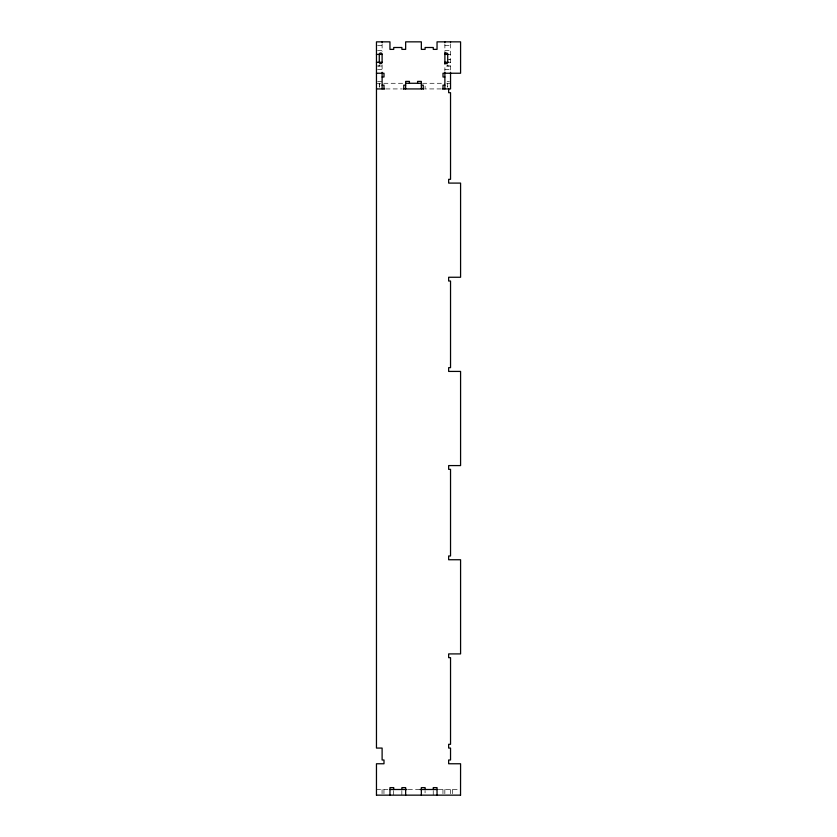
<?xml version="1.0" encoding="UTF-8"?>
<svg xmlns="http://www.w3.org/2000/svg" width="837" height="837" viewBox="0 0 837 837"><rect width="100%" height="100%" fill="white"/><g stroke="black" fill="none" stroke-linecap="round" stroke-linejoin="round"><path stroke-width="0.63" stroke-dasharray="4.18 3.14" d="M379.287 83.281L379.287 87.048L379.287 83.281L379.276 85.165M377.874 66.018L379.287 65.956M449.783 59.427L450.536 59.427L447.711 59.427M377.592 45.616L382.111 45.616M444.886 45.616L450.536 45.616M377.592 50.638L382.111 50.638M444.886 50.638L450.536 50.638M447.711 54.405L450.536 54.405M447.711 62.252L450.536 62.252M377.592 66.018L382.111 66.018M450.536 66.018L444.886 66.018L444.886 71.124M377.592 69.471L382.111 69.471M444.886 69.471L450.536 69.471M377.592 81.398L382.111 81.398M447.146 81.398L449.406 81.398M376.462 83.281L404.397 83.281M422.601 83.281L444.886 83.281M446.686 83.281L450.536 83.281M385.815 88.931L401.886 88.931M441.172 88.931L425.112 88.931L425.112 83.281M376.42 789.5L388.609 789.5M408.226 789.5L419.996 789.5M438.306 789.5L460.538 789.5M447.711 65.956L449.124 66.018M452.378 789.5L452.378 795.15M450.536 43.859L450.536 71.124M450.494 789.5L450.494 795.15M447.711 64.784L447.711 66.018M444.886 43.859L444.886 51.35M444.845 789.5L444.845 795.15M442.961 789.5L442.961 795.15M433.231 790.63L433.231 795.15M425.07 790.63L425.07 792.89M401.844 790.63L401.844 795.15M393.683 790.63L393.683 795.15M383.953 789.5L383.953 795.15M382.111 43.859L382.111 51.35M382.111 64.847L382.111 71.124M382.07 789.5L382.07 795.15M379.287 64.784L379.287 66.018M447.711 83.281L447.711 87.048L447.711 83.281"/><path stroke-width="1.26" d="M376.462 54.405L382.111 54.405M444.886 54.405L448.276 54.405M376.462 62.252L382.111 62.252L382.111 54.175A1.078 1.078 0 0 0 381.787 53.411L381.578 53.244A1.643 1.643 0 0 0 379.935 53.181L379.705 53.327A1.078 1.078 0 0 0 379.276 54.175L379.287 62.252A1.412 1.412 0 0 0 380.699 63.664A1.412 1.412 0 0 0 382.111 62.252M448.276 62.252L444.886 62.252A1.412 1.412 0 0 0 446.299 63.664A1.412 1.412 0 0 0 447.711 62.252L447.711 54.175A1.078 1.078 0 0 0 447.387 53.411L447.178 53.244A1.643 1.643 0 0 0 445.535 53.181L445.211 53.411A1.078 1.078 0 0 0 444.876 54.175M376.462 73.237L383.995 73.237L383.995 77.004L382.111 77.004M444.886 77.004L443.003 77.004L443.003 73.237L460.58 73.237L460.58 41.85L437.04 41.85L437.04 49.383L433.273 49.383L433.273 47.5L425.112 47.5L425.112 49.383L421.346 49.383L421.346 41.85L405.652 41.85L405.652 49.383L401.886 49.383L401.886 47.5L393.725 47.5L393.725 49.383L389.958 49.383L389.958 41.85L376.462 41.85L376.462 748.069L382.111 748.069L382.111 759.996L383.995 759.996L383.995 763.762L376.462 763.762L376.462 795.15M405.652 83.281L421.346 83.281M382.111 85.165L383.995 85.165L383.995 88.931M405.663 85.165L403.779 85.165L403.779 88.931M421.356 85.165L423.24 85.165L423.24 88.931M444.886 85.165L443.003 85.165L443.003 88.931M376.462 88.931L384.581 88.931M403.141 88.931L423.857 88.931M442.417 88.931L450.547 88.931L450.536 72.296M389.916 789.5L406.918 789.5M419.996 789.5L436.998 789.5M376.42 795.15L460.58 795.15M460.538 795.15L460.58 763.762L448.653 763.762L448.653 759.996L450.536 759.996L450.536 748.069L448.653 748.069L448.653 744.302L450.536 744.302L450.536 657.673L448.653 657.673L448.653 653.906L460.58 653.906L460.58 559.744L448.653 559.744L448.653 555.977L450.536 555.977L450.536 469.348L448.653 469.348L448.653 465.581L460.58 465.581L460.58 371.419L448.653 371.419L448.653 367.652L450.536 367.652L450.536 281.023L448.653 281.023L448.653 277.256L460.58 277.256L460.58 183.094L448.653 183.094L448.653 179.327L450.536 179.327L450.536 92.698L448.653 92.698L448.653 88.931M450.536 41.85L450.536 42.405M444.886 41.85L444.886 42.405M444.886 52.292L444.886 64.135M444.886 72.296L444.886 88.931M437.04 795.15L437.04 787.617L433.273 787.617L433.273 789.5M425.112 789.5L425.112 787.617L421.346 787.617L421.346 795.15M421.346 88.931L421.356 81.398L417.59 81.398L417.59 83.281M409.429 83.281L409.429 81.398L405.663 81.398L405.652 88.931M405.652 795.15L405.652 787.617L401.886 787.617L401.886 789.5M393.725 789.5L393.725 787.617L389.958 787.617L389.958 795.15M382.111 41.85L382.111 42.405M382.111 72.296L382.111 88.931"/></g></svg>
